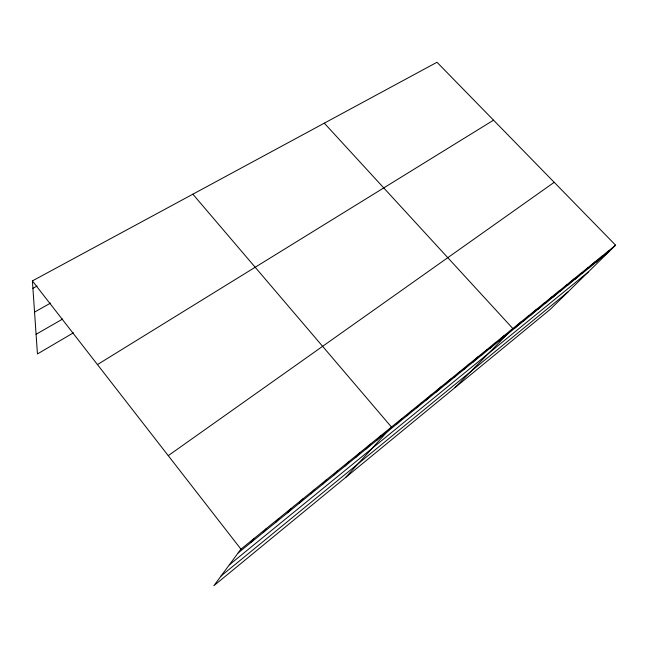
<?xml version="1.0" encoding="UTF-8"?>
<svg xmlns="http://www.w3.org/2000/svg" width="648" height="648" viewBox="0 0 648 648"><rect width="100%" height="100%" fill="white"/><g stroke="black" fill="none" stroke-linecap="round" stroke-linejoin="round"><path stroke-width="0.97" d="M615.6 245.179L240.943 549.156L213.856 585.735L550.192 309.42L615.6 245.179L436.995 62.265L32.4 280.9L37.438 353.954L73.443 332.805M250.833 542.611L253.789 538.731M263.282 532.502L266.409 528.493M275.505 522.572L278.794 518.449M287.51 512.819L290.96 508.575M299.311 503.229L302.916 498.871M310.91 493.808L314.661 489.345M322.307 484.55L326.203 479.982M333.518 475.446L337.543 470.78M344.534 466.495L348.689 461.732M355.371 457.69L359.656 452.839M366.023 449.032L370.429 444.099M376.504 440.519L381.032 435.497M345.562 477.536L391.457 427.04L192.861 194.189M396.965 423.897L401.703 418.721M406.952 415.789L411.796 410.532M416.777 407.803L421.718 402.481M426.449 399.946L431.487 394.559M435.966 392.21L441.102 386.759M445.338 384.596L450.563 379.08M454.564 377.104L459.878 371.523M463.652 369.716L469.047 364.087M472.603 362.443L478.078 356.756M481.424 355.282L486.972 349.547M490.107 348.227L495.728 342.436M498.66 341.277L504.355 335.437M455.09 387.553L512.851 328.544L324.308 123.161M515.047 327.969L520.87 322.04M522.887 321.602L528.768 315.633M530.615 315.317L536.56 309.307M538.245 309.12L544.239 303.078M545.77 303.013L551.821 296.93M553.19 296.978L559.289 290.863M560.512 291.033L566.668 284.885M567.737 285.161L573.942 278.98M574.865 279.369L581.11 273.164M581.904 273.65L588.198 267.413M588.846 268.013L595.18 261.743M595.698 262.44L602.073 256.154M602.47 256.948L608.885 250.63M221.081 575.983L568.183 291.762M229.303 564.878L588.165 272.128M238.164 552.906L609.144 251.521M168.253 455.649L554.21 182.307M97.451 364.581L493.533 120.172M36.086 334.295L62.686 319.01M34.555 312.077L50.633 303.062M32.91 288.303L37.098 286.019M32.4 280.9L240.943 549.156"/></g></svg>
